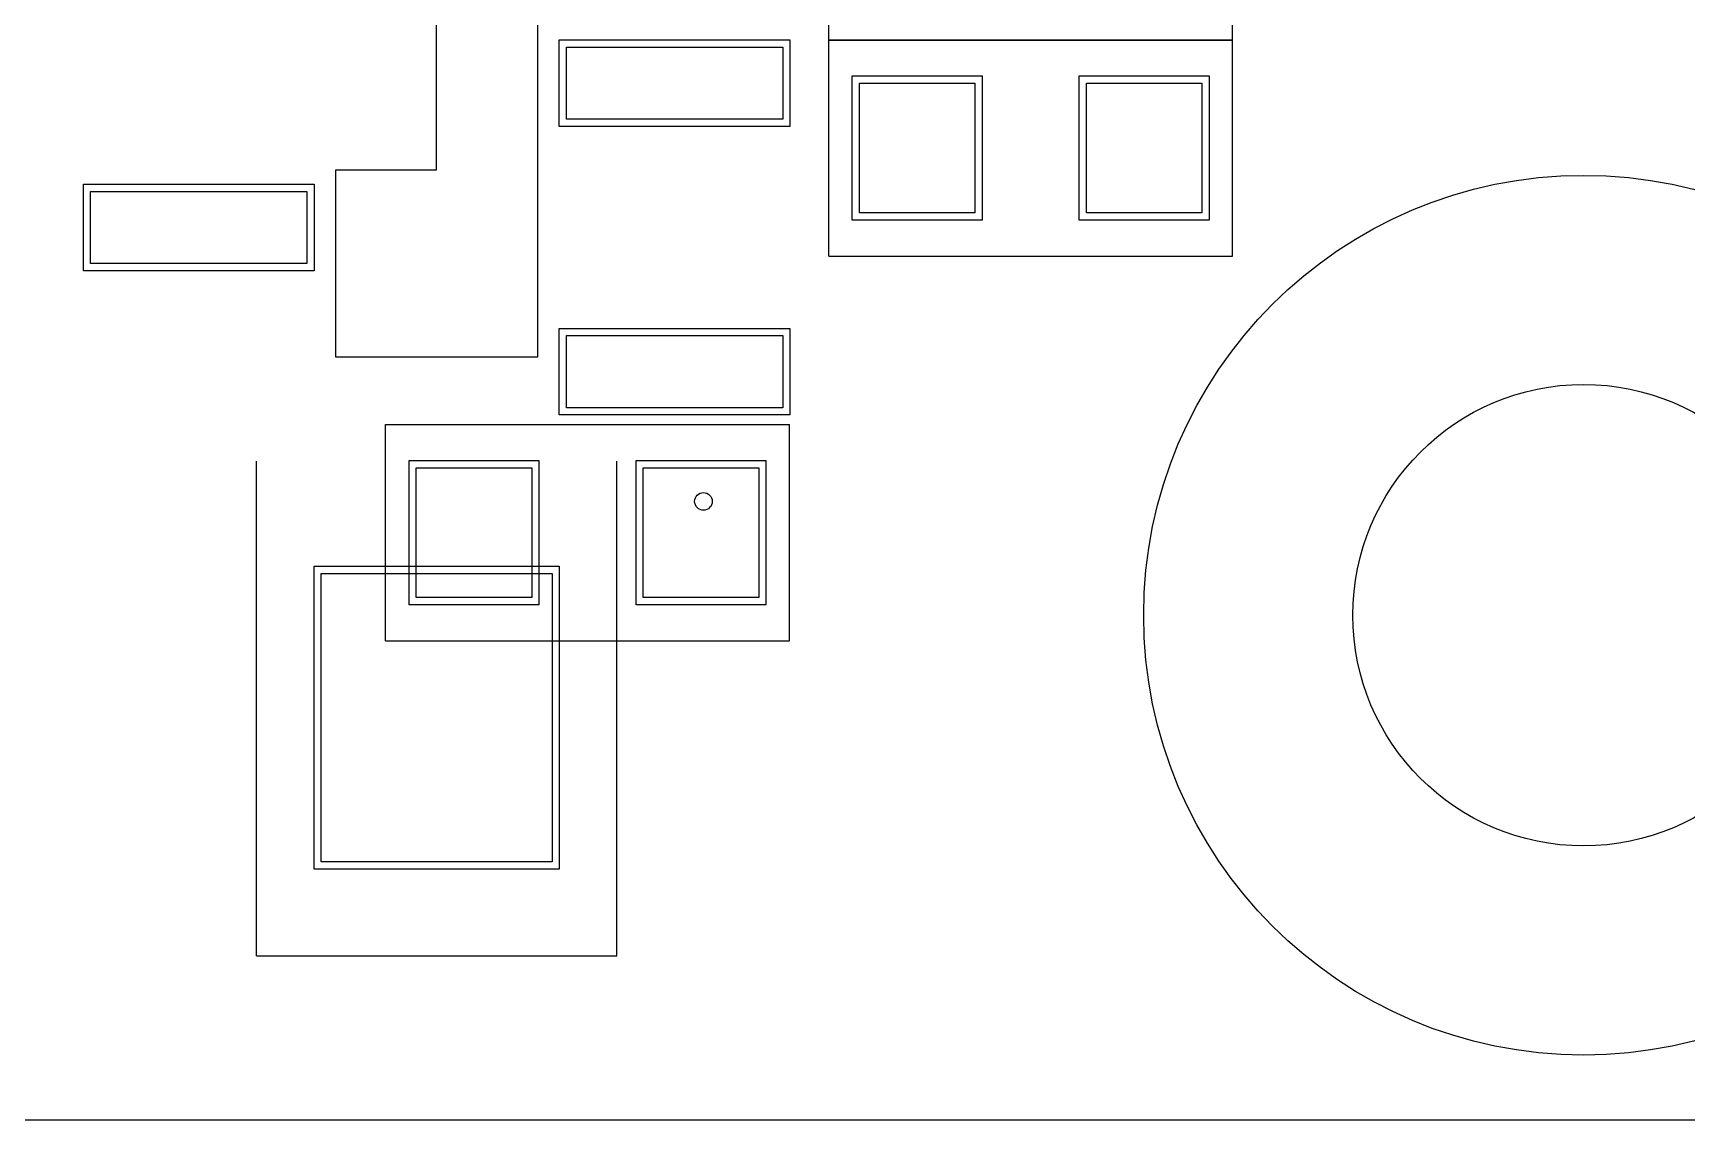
# Model space of a CAD drawing. Header units: inches. Extents: x -5 to 125, y -8 to 83.
# Drawn here: x 83.35 to 94.82, y 0 to 7.54 of the extents above; entities that cross this region are included whole.
import ezdxf

# ---------------------------------------------------------------- set-up
doc = ezdxf.new("R2010")
doc.units = ezdxf.units.IN
for name, color, linetype in [('Bottom Overlay', 54, 'Continuous'), ('Bottom Paste', 16, 'Continuous'), ('Bottom Solder', 6, 'Continuous'), ('Keep-Out Layer', 6, 'Continuous'), ('Top Overlay', 2, 'Continuous'), ('Top Paste', 8, 'Continuous'), ('Top Solder', 216, 'Continuous')]:
    doc.layers.add(name, color=color, linetype=linetype)

# ---------------------------------------------------------------- blocks, each defined once
blk = doc.blocks.new('HOLE_3_2MM_77')
at = {"layer": 'Bottom Solder'}
for radius in [3.05, 1.6]:
    blk.add_circle((0.6, 15), radius, dxfattribs=at)
at = {"layer": 'Top Solder'}
for radius in [3.05, 1.6]:
    blk.add_circle((0.6, 15), radius, dxfattribs=at)
blk = doc.blocks.new('FPC15_1_22_1X4_5_H5_4_275')
at = {"layer": 'Top Overlay'}
for p, q in [((11.05, 1.25), (7.62, 1.25)), ((11.05, -1.25), (11.05, 1.25)), ((-7.3, 0.7), (6.9, 0.7)), ((6.9, 0.7), (6.9, -0.7)), ((5.6, 0), (-6, 0)), ((5.6, -0.7), (5.6, 0)), ((6.9, -0.7), (5.6, -0.7)), ((11.05, -1.25), (7.62, -1.25))]:
    blk.add_line(p, q, dxfattribs=at)
blk.add_circle((7.9, 1.85), 0.061, dxfattribs=at)
at = {"layer": 'Top Paste'}
for p, q in [((4.75, 2.4), (5.25, 2.4)), ((4.75, 0.9), (4.75, 2.4)), ((5.25, 2.4), (5.25, 0.9)), ((6.75, 2.4), (7.25, 2.4)), ((6.75, 0.9), (6.75, 2.4)), ((7.25, 2.4), (7.25, 0.9)), ((5.25, 0.9), (4.75, 0.9)), ((7.25, 0.9), (6.75, 0.9)), ((8.4, 0.8), (10.4, 0.8)), ((8.4, -0.8), (8.4, 0.8)), ((10.4, 0.8), (10.4, -0.8)), ((10.4, -0.8), (8.4, -0.8)), ((5.75, -0.9), (6.25, -0.9)), ((5.75, -2.4), (5.75, -0.9)), ((6.25, -0.9), (6.25, -2.4)), ((6.25, -2.4), (5.75, -2.4))]:
    blk.add_line(p, q, dxfattribs=at)
at = {"layer": 'Top Solder'}
for p, q in [((4.7, 2.45), (5.3, 2.45)), ((4.7, 0.85), (4.7, 2.45)), ((5.3, 2.45), (5.3, 0.85)), ((6.7, 2.45), (7.3, 2.45)), ((6.7, 0.85), (6.7, 2.45)), ((7.3, 2.45), (7.3, 0.85)), ((5.3, 0.85), (4.7, 0.85)), ((7.3, 0.85), (6.7, 0.85)), ((8.35, 0.85), (10.45, 0.85)), ((8.35, -0.85), (8.35, 0.85)), ((10.45, 0.85), (10.45, -0.85)), ((5.7, -0.85), (6.3, -0.85)), ((5.7, -2.45), (5.7, -0.85)), ((6.3, -0.85), (6.3, -2.45)), ((10.45, -0.85), (8.35, -0.85)), ((6.3, -2.45), (5.7, -2.45))]:
    blk.add_line(p, q, dxfattribs=at)
blk = doc.blocks.new('0603L_B_297')
at = {"layer": 'Bottom Overlay'}
for p, q in [((-1.4, -0.75), (-1.4, 0.75)), ((-1.4, 0.75), (0.4, 0.75)), ((0.4, 0.75), (1.4, 0.75)), ((1.4, -0.75), (1.4, 0.75)), ((-1.4, -0.75), (0.4, -0.75)), ((0.4, -0.75), (1.4, -0.75))]:
    blk.add_line(p, q, dxfattribs=at)
at = {"layer": 'Bottom Paste'}
for p, q in [((-1.187, -0.45), (-1.187, 0.45)), ((-1.187, 0.45), (-0.387, 0.45)), ((-0.387, 0.45), (-0.387, -0.45)), ((0.387, -0.45), (0.387, 0.45)), ((0.387, 0.45), (1.187, 0.45)), ((1.187, 0.45), (1.187, -0.45)), ((-0.387, -0.45), (-1.187, -0.45)), ((1.187, -0.45), (0.387, -0.45))]:
    blk.add_line(p, q, dxfattribs=at)
at = {"layer": 'Bottom Solder'}
for p, q in [((-1.237, -0.5), (-1.237, 0.5)), ((-1.237, 0.5), (-0.337, 0.5)), ((-0.337, 0.5), (-0.337, -0.5)), ((0.337, -0.5), (0.337, 0.5)), ((0.337, 0.5), (1.237, 0.5)), ((1.237, 0.5), (1.237, -0.5)), ((-0.337, -0.5), (-1.237, -0.5)), ((1.237, -0.5), (0.337, -0.5))]:
    blk.add_line(p, q, dxfattribs=at)
blk = doc.blocks.new('0603L_B_300')
at = {"layer": 'Bottom Overlay'}
for p, q in [((-1.4, 0.75), (0.4, 0.75)), ((-1.4, -0.75), (-1.4, 0.75)), ((0.4, 0.75), (1.4, 0.75)), ((1.4, -0.75), (1.4, 0.75)), ((-1.4, -0.75), (0.4, -0.75)), ((0.4, -0.75), (1.4, -0.75))]:
    blk.add_line(p, q, dxfattribs=at)
at = {"layer": 'Bottom Paste'}
for p, q in [((-1.187, -0.45), (-1.187, 0.45)), ((-1.187, 0.45), (-0.387, 0.45)), ((-0.387, 0.45), (-0.387, -0.45)), ((0.387, -0.45), (0.387, 0.45)), ((0.387, 0.45), (1.187, 0.45)), ((1.187, 0.45), (1.187, -0.45)), ((-0.387, -0.45), (-1.187, -0.45)), ((1.187, -0.45), (0.387, -0.45))]:
    blk.add_line(p, q, dxfattribs=at)
at = {"layer": 'Bottom Solder'}
for p, q in [((-1.237, -0.5), (-1.237, 0.5)), ((-1.237, 0.5), (-0.337, 0.5)), ((-0.337, 0.5), (-0.337, -0.5)), ((0.337, -0.5), (0.337, 0.5)), ((0.337, 0.5), (1.237, 0.5)), ((1.237, 0.5), (1.237, -0.5)), ((-0.337, -0.5), (-1.237, -0.5)), ((1.237, -0.5), (0.337, -0.5))]:
    blk.add_line(p, q, dxfattribs=at)
blk = doc.blocks.new('0603L_B_301')
at = {"layer": 'Bottom Overlay'}
for p, q in [((-1.4, 0.75), (0.4, 0.75)), ((-1.4, -0.75), (-1.4, 0.75)), ((0.4, 0.75), (1.4, 0.75)), ((1.4, -0.75), (1.4, 0.75)), ((-1.4, -0.75), (0.4, -0.75)), ((0.4, -0.75), (1.4, -0.75))]:
    blk.add_line(p, q, dxfattribs=at)
at = {"layer": 'Bottom Paste'}
for p, q in [((-1.187, -0.45), (-1.187, 0.45)), ((-1.187, 0.45), (-0.387, 0.45)), ((-0.387, 0.45), (-0.387, -0.45)), ((0.387, -0.45), (0.387, 0.45)), ((0.387, 0.45), (1.187, 0.45)), ((1.187, 0.45), (1.187, -0.45)), ((-0.387, -0.45), (-1.187, -0.45)), ((1.187, -0.45), (0.387, -0.45))]:
    blk.add_line(p, q, dxfattribs=at)
at = {"layer": 'Bottom Solder'}
for p, q in [((-1.237, -0.5), (-1.237, 0.5)), ((-1.237, 0.5), (-0.337, 0.5)), ((-0.337, 0.5), (-0.337, -0.5)), ((0.337, -0.5), (0.337, 0.5)), ((0.337, 0.5), (1.237, 0.5)), ((1.237, 0.5), (1.237, -0.5)), ((-0.337, -0.5), (-1.237, -0.5)), ((1.237, -0.5), (0.337, -0.5))]:
    blk.add_line(p, q, dxfattribs=at)

msp = doc.modelspace()

# ---------------------------------------------------------------- linework, layer by layer
at = {"layer": 'Keep-Out Layer'}
msp.add_line((3, 0), (117, 0), dxfattribs=at)

# ---------------------------------------------------------------- block references
at = {"rotation": 270}
msp.add_blockref('FPC15_1_22_1X4_5_H5_4_275', (86.147, 12.189), dxfattribs=at)
for name, p in [('0603L_B_300', (90.266, 8.238)), ('0603L_B_301', (90.266, 6.74)), ('HOLE_3_2MM_77', (93.5, -11.5)), ('0603L_B_297', (87.193, 4.073))]:
    msp.add_blockref(name, p)

doc.saveas('drawing.dxf')
